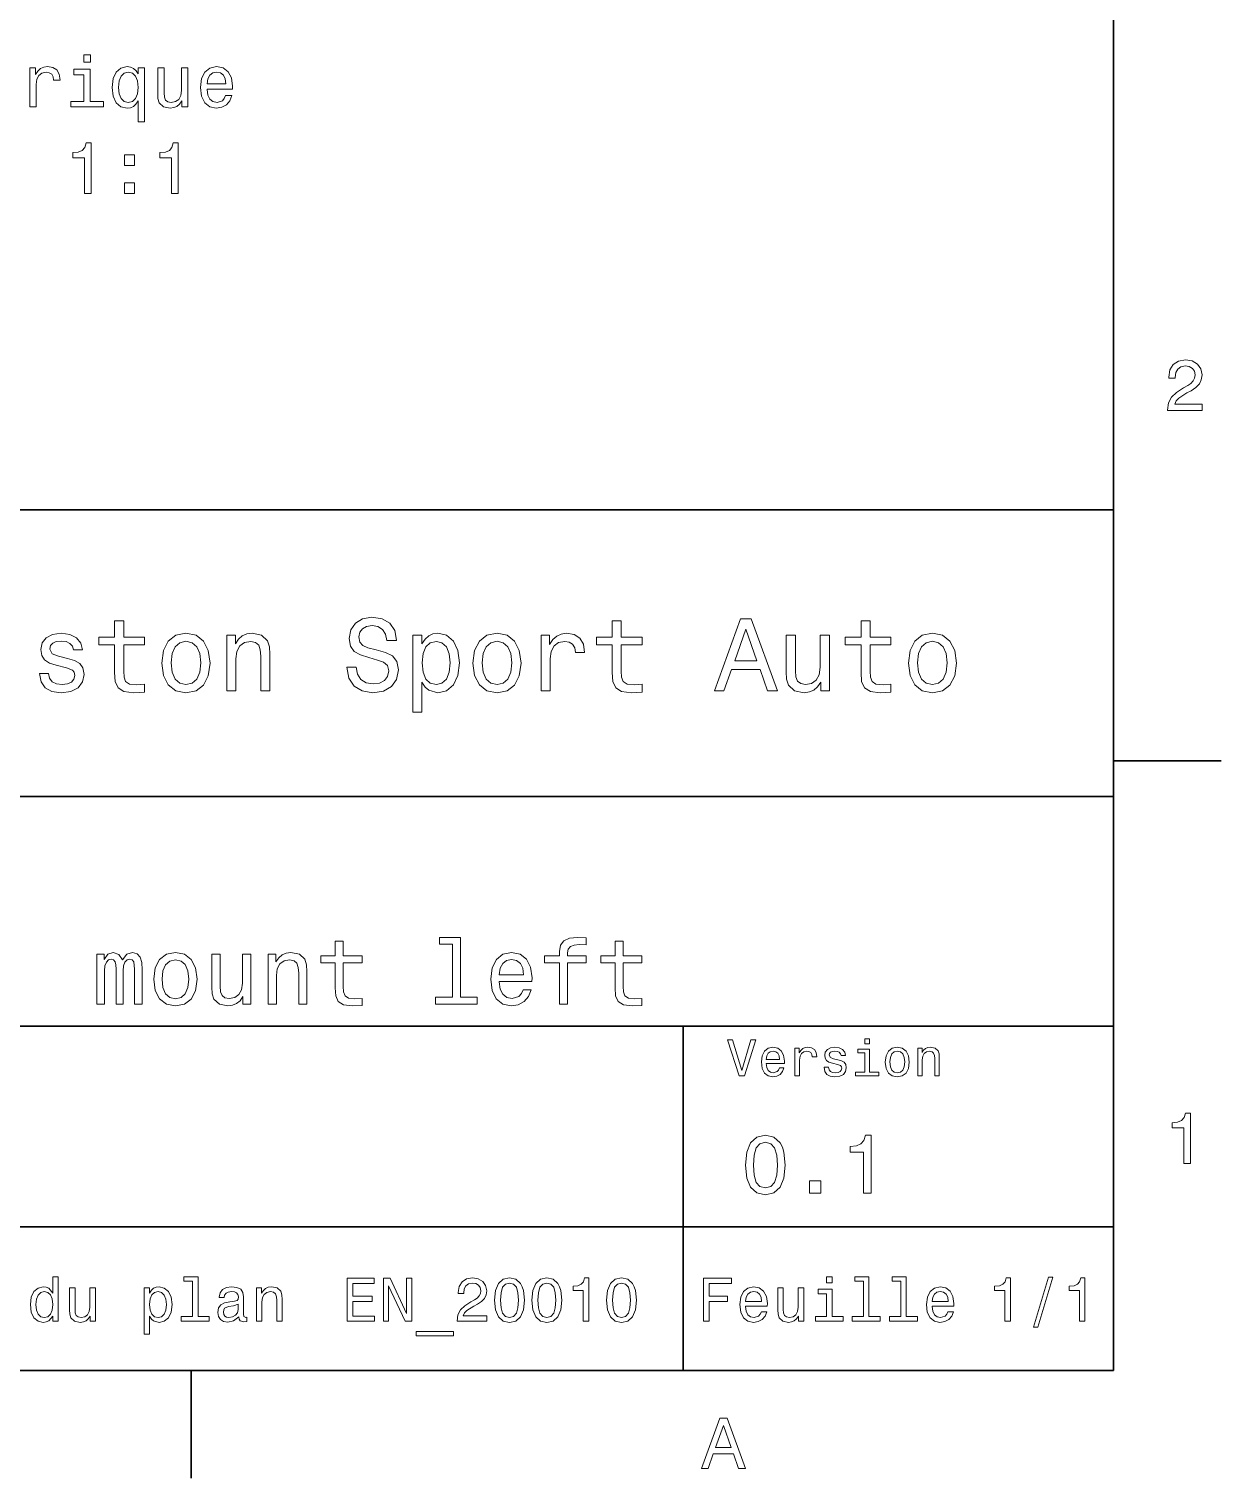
# Model space of a CAD drawing. Extents: x 0 to 297, y 0 to 210.
# Drawn here: x 211.4 to 294.5, y 2.5 to 103.5 of the extents above; entities that cross this region are included whole.
import ezdxf

# ---------------------------------------------------------------- set-up
doc = ezdxf.new("R2010")
doc.units = 0

msp = doc.modelspace()

# ---------------------------------------------------------------- linework, layer by layer
at = {"color": 7, "lineweight": 35}
for p, q in [((287, 10), (287, 200)), ((97, 70), (287, 70)), ((287, 70), (287, 10)), ((162, 50), (287, 50)), ((162, 34), (287, 34)), ((257, 10), (257, 34)), ((162, 20), (287, 20)), ((10, 10), (287, 10)), ((97, 10), (287, 10))]:
    msp.add_line(p, q, dxfattribs=at)
at = {"color": 7, "lineweight": 35, "ltscale": 0.1875}
for p, q in [((287, 52.5), (294.5, 52.5)), ((222.699997, 10), (222.699997, 2.5))]:
    msp.add_line(p, q, dxfattribs=at)
at = {"color": 7, "lineweight": 13}
for points in [[(215.674683, 101.705948), (215.205673, 101.705948), (215.205673, 101.201622), (215.674683, 101.201622)], [(211.433334, 98.084908), (211.877136, 98.084908), (211.877136, 99.633179), (211.922531, 100.006378), (212.058701, 100.273666), (212.280594, 100.435051), (212.578156, 100.490524), (212.800049, 100.455223), (212.966476, 100.354362), (213.067337, 100.182892), (213.102646, 99.950905), (213.551483, 99.950905), (213.490967, 100.359406), (213.324554, 100.651909), (213.047165, 100.828423), (212.66893, 100.888939), (212.411728, 100.848595), (212.189819, 100.747734), (211.993134, 100.576263), (211.836792, 100.344276), (211.836792, 100.793121), (211.433334, 100.793121)], [(215.659561, 98.458107), (215.659561, 100.702339), (214.519791, 100.702339), (214.519791, 100.324104), (215.215759, 100.324104), (215.215759, 98.458107), (214.307983, 98.458107), (214.307983, 98.084908), (216.577423, 98.084908), (216.577423, 98.458107)], [(219.00322, 100.374535), (218.846878, 100.601479), (218.670364, 100.762863), (218.463593, 100.853638), (218.226563, 100.888939), (217.797882, 100.788078), (217.465027, 100.505653), (217.248169, 100.051765), (217.172531, 99.441536), (217.248169, 98.826263), (217.465027, 98.372368), (217.797882, 98.084908), (218.226563, 97.98909), (218.463593, 98.019348), (218.665329, 98.10508), (218.841827, 98.261421), (219.00322, 98.498451), (219.00322, 97.035919), (219.447021, 97.035919), (219.447021, 100.793121), (219.00322, 100.793121)], [(217.626419, 99.441536), (217.671814, 99.890381), (217.813019, 100.218193), (218.024841, 100.419922), (218.302216, 100.490524), (218.594727, 100.419922), (218.81662, 100.223236), (218.947739, 99.895424), (218.998169, 99.441536), (218.947739, 98.982605), (218.81662, 98.654793), (218.594727, 98.453064), (218.302216, 98.387505), (218.024841, 98.453064), (217.813019, 98.654793), (217.671814, 98.987648)], [(222.462875, 100.793121), (222.019073, 100.793121), (222.019073, 99.229721), (221.968628, 98.866608), (221.822388, 98.604362), (221.595428, 98.442978), (221.297882, 98.392548), (221.060852, 98.432892), (220.909561, 98.553925), (220.823822, 98.760696), (220.80365, 99.053207), (220.80365, 100.793121), (220.359848, 100.793121), (220.359848, 99.012863), (220.374969, 98.654793), (220.470795, 98.357239), (220.763306, 98.084908), (221.23233, 97.98909), (221.484482, 98.024391), (221.701355, 98.115166), (221.887939, 98.271507), (222.039246, 98.498451), (222.039246, 98.084908), (222.462875, 98.084908)], [(223.799332, 99.31041), (225.574539, 99.31041), (225.57959, 99.517181), (225.498901, 100.097153), (225.276993, 100.530876), (224.923965, 100.793121), (224.454956, 100.888939), (223.996017, 100.788078), (223.64299, 100.505653), (223.416046, 100.046722), (223.335358, 99.441536), (223.410995, 98.82122), (223.637939, 98.367325), (223.985931, 98.084908), (224.439819, 97.98909), (224.833191, 98.054649), (225.15596, 98.22612), (225.39299, 98.498451), (225.52916, 98.861565), (225.090393, 98.861565), (224.999619, 98.659836), (224.8685, 98.508537), (224.4953, 98.387505), (224.207825, 98.442978), (223.990967, 98.619492), (223.849762, 98.906952), (223.799332, 99.29528)], [(223.799332, 99.683609), (223.854797, 100.031593), (223.990967, 100.288795), (224.197739, 100.445137), (224.470078, 100.50061), (224.737366, 100.445137), (224.944138, 100.288795), (225.070221, 100.031593), (225.115601, 99.683609)], [(215.256104, 92.038078), (215.715027, 92.038078), (215.715027, 95.563293), (215.372101, 95.563293), (215.281311, 95.255661), (215.099762, 95.048889), (214.822388, 94.927849), (214.439102, 94.887505), (214.439102, 94.529434), (215.256104, 94.529434)], [(221.328156, 92.038078), (221.787079, 92.038078), (221.787079, 95.563293), (221.444138, 95.563293), (221.353363, 95.255661), (221.171814, 95.048889), (220.894424, 94.927849), (220.511139, 94.887505), (220.511139, 94.529434), (221.328156, 94.529434)], [(218.034912, 93.99485), (218.730881, 93.99485), (218.730881, 94.746292), (218.034912, 94.746292)], [(218.034912, 92.038078), (218.730881, 92.038078), (218.730881, 92.78952), (218.034912, 92.78952)], [(290.76947, 76.916786), (293.175079, 76.916786), (293.175079, 77.350502), (291.273773, 77.350502), (291.3797, 77.587532), (291.561249, 77.784218), (292.121033, 78.142288), (292.418579, 78.293587), (292.751434, 78.510445), (292.988464, 78.762604), (293.124634, 79.060158), (293.175079, 79.398056), (293.089355, 79.821686), (292.852325, 80.154541), (292.489197, 80.366356), (292.020172, 80.442001), (291.536041, 80.35627), (291.167877, 80.119232), (290.930847, 79.740997), (290.850159, 79.241714), (290.850159, 79.171112), (291.309082, 79.171112), (291.309082, 79.211456), (291.354462, 79.554398), (291.490631, 79.806557), (291.707489, 79.967941), (291.994965, 80.023415), (292.287476, 79.972984), (292.504333, 79.846901), (292.645538, 79.650215), (292.695984, 79.403099), (292.660675, 79.171112), (292.56485, 78.974426), (292.403473, 78.802956), (292.181549, 78.651657), (291.884003, 78.490273), (291.389771, 78.177589), (291.041779, 77.844742), (290.835022, 77.441284), (290.76947, 76.931915)], [(217.353027, 60.579971), (217.353027, 58.64193), (217.396255, 58.015129), (217.597992, 57.582851), (218.001434, 57.330688), (218.685883, 57.244236), (219.43515, 57.280258), (219.43515, 57.827808), (218.887604, 57.78458), (218.390488, 57.842216), (218.123917, 58.022331), (218.008652, 58.324928), (217.98703, 58.75), (217.98703, 60.579971), (219.43515, 60.579971), (219.43515, 61.120316), (217.98703, 61.120316), (217.98703, 62.251438), (217.353027, 62.251438), (217.353027, 61.120316), (216.257935, 61.120316), (216.257935, 60.579971)], [(234.20462, 59.030979), (233.548996, 59.030979), (233.693085, 58.267288), (234.053314, 57.70533), (234.608078, 57.366714), (235.357361, 57.244236), (236.099426, 57.359509), (236.654175, 57.67651), (237.007202, 58.17363), (237.136902, 58.82925), (237.028824, 59.420029), (236.726227, 59.801872), (236.236313, 60.054031), (235.580704, 60.241352), (235.018738, 60.378242), (234.651306, 60.536743), (234.442368, 60.767288), (234.377533, 61.127522), (234.442368, 61.451729), (234.629684, 61.696686), (234.917877, 61.862389), (235.314133, 61.920029), (235.71759, 61.84798), (236.034592, 61.653458), (236.24353, 61.32925), (236.344391, 60.889767), (237, 60.889767), (237, 60.904179), (236.884735, 61.581409), (236.546112, 62.085732), (236.01297, 62.402737), (235.292511, 62.510807), (234.644104, 62.402737), (234.139771, 62.100143), (233.815567, 61.631844), (233.700287, 61.026657), (233.793961, 60.486309), (234.067734, 60.118874), (234.5, 59.873917), (235.09079, 59.6866), (235.674362, 59.520893), (236.113831, 59.362389), (236.380402, 59.131844), (236.47406, 58.757202), (236.387619, 58.375359), (236.164276, 58.087173), (235.825653, 57.907059), (235.386169, 57.849422), (234.896255, 57.928673), (234.521622, 58.159222), (234.283875, 58.533859)], [(252.05043, 60.579971), (252.05043, 58.64193), (252.093658, 58.015129), (252.29538, 57.582851), (252.698853, 57.330688), (253.383286, 57.244236), (254.132568, 57.280258), (254.132568, 57.827808), (253.585022, 57.78458), (253.087891, 57.842216), (252.82132, 58.022331), (252.706055, 58.324928), (252.684448, 58.75), (252.684448, 60.579971), (254.132568, 60.579971), (254.132568, 61.120316), (252.684448, 61.120316), (252.684448, 62.251438), (252.05043, 62.251438), (252.05043, 61.120316), (250.955322, 61.120316), (250.955322, 60.579971)], [(259.175781, 57.381123), (259.838623, 57.381123), (260.364563, 58.850864), (262.360229, 58.850864), (262.886169, 57.381123), (263.563416, 57.381123), (261.733429, 62.388329), (260.998566, 62.388329)], [(260.595093, 59.463257), (261.365997, 61.667866), (262.136902, 59.463257)], [(269.399109, 60.579971), (269.399109, 58.64193), (269.442352, 58.015129), (269.644073, 57.582851), (270.047546, 57.330688), (270.731995, 57.244236), (271.481262, 57.280258), (271.481262, 57.827808), (270.933716, 57.78458), (270.436584, 57.842216), (270.170013, 58.022331), (270.054749, 58.324928), (270.033142, 58.75), (270.033142, 60.579971), (271.481262, 60.579971), (271.481262, 61.120316), (270.033142, 61.120316), (270.033142, 62.251438), (269.399109, 62.251438), (269.399109, 61.120316), (268.304016, 61.120316), (268.304016, 60.579971)], [(214.060516, 59.636166), (213.44812, 59.780258), (212.994232, 59.945965), (212.842941, 60.28458), (212.886169, 60.522331), (213.03746, 60.695244), (213.282425, 60.803314), (213.635437, 60.846542), (213.97406, 60.803314), (214.240631, 60.67363), (214.413544, 60.479107), (214.485596, 60.219738), (215.105194, 60.219738), (215.105194, 60.23415), (214.997116, 60.70245), (214.701721, 61.069885), (214.240631, 61.30043), (213.635437, 61.386887), (213.023056, 61.30043), (212.57637, 61.062679), (212.29538, 60.709652), (212.208939, 60.262966), (212.273773, 59.830688), (212.475494, 59.528095), (212.806915, 59.311958), (213.289627, 59.16066), (213.995682, 58.987751), (214.427948, 58.807636), (214.543228, 58.663544), (214.586456, 58.447407), (214.521606, 58.180836), (214.348694, 57.979107), (214.067719, 57.849422), (213.693085, 57.806194), (213.296829, 57.849422), (213.008636, 58.000721), (212.814117, 58.245674), (212.734863, 58.584293), (212.122482, 58.584293), (212.223343, 58.007923), (212.518738, 57.590057), (212.98703, 57.337894), (213.635437, 57.244236), (214.312683, 57.337894), (214.809799, 57.590057), (215.112396, 57.993515), (215.220459, 58.519451), (215.141205, 58.973343), (214.917862, 59.283138), (214.55043, 59.484871)], [(220.65274, 59.311958), (220.768005, 58.432995), (221.099426, 57.78458), (221.625366, 57.381123), (222.331421, 57.244236), (223.030258, 57.381123), (223.556198, 57.777374), (223.887604, 58.425793), (224.010086, 59.311958), (223.887604, 60.190922), (223.556198, 60.846542), (223.030258, 61.242794), (222.331421, 61.386887), (221.625366, 61.242794), (221.099426, 60.839336), (220.768005, 60.190922)], [(221.301147, 59.319164), (221.365997, 59.967579), (221.567719, 60.435879), (221.891937, 60.72406), (222.331421, 60.824928), (222.763687, 60.72406), (223.087891, 60.443081), (223.289627, 59.967579), (223.361679, 59.319164), (223.289627, 58.663544), (223.087891, 58.188038), (222.763687, 57.899853), (222.331421, 57.806194), (221.891937, 57.899853), (221.567719, 58.188038), (221.365997, 58.663544)], [(225.177246, 57.381123), (225.811249, 57.381123), (225.811249, 59.614552), (225.876083, 60.12608), (226.085022, 60.500717), (226.409225, 60.731266), (226.841507, 60.817722), (227.187317, 60.745674), (227.403458, 60.551151), (227.511536, 60.226944), (227.547546, 59.794666), (227.547546, 57.381123), (228.181564, 57.381123), (228.181564, 59.924351), (228.15274, 60.435879), (228.023056, 60.86095), (227.597992, 61.25), (226.935165, 61.386887), (226.567719, 61.336452), (226.257935, 61.199566), (225.991364, 60.969017), (225.782425, 60.659222), (225.782425, 61.25), (225.177246, 61.25)], [(238.786743, 60.652016), (238.786743, 61.25), (238.15274, 61.25), (238.15274, 55.882565), (238.786743, 55.882565), (238.786743, 57.971901), (239.010101, 57.633286), (239.262253, 57.409943), (239.896271, 57.244236), (240.50145, 57.381123), (240.976959, 57.791786), (241.286743, 58.440201), (241.402023, 59.319164), (241.286743, 60.190922), (240.976959, 60.839336), (240.50145, 61.242794), (239.896271, 61.386887), (239.550446, 61.343658), (239.255051, 61.206772), (239.002899, 60.976223)], [(239.788193, 57.8134), (239.363129, 57.907059), (239.053314, 58.195244), (238.858795, 58.663544), (238.793945, 59.319164), (238.858795, 59.967579), (239.053314, 60.435879), (239.363129, 60.716858), (239.788193, 60.817722), (240.177246, 60.716858), (240.48703, 60.428673), (240.681564, 59.960373), (240.753601, 59.319164), (240.681564, 58.67075), (240.48703, 58.195244), (240.177246, 57.907059)], [(242.338623, 59.311958), (242.453888, 58.432995), (242.785309, 57.78458), (243.311249, 57.381123), (244.017303, 57.244236), (244.716141, 57.381123), (245.242081, 57.777374), (245.573486, 58.425793), (245.695969, 59.311958), (245.573486, 60.190922), (245.242081, 60.846542), (244.716141, 61.242794), (244.017303, 61.386887), (243.311249, 61.242794), (242.785309, 60.839336), (242.453888, 60.190922)], [(242.98703, 59.319164), (243.05188, 59.967579), (243.253601, 60.435879), (243.57782, 60.72406), (244.017303, 60.824928), (244.449585, 60.72406), (244.773773, 60.443081), (244.97551, 59.967579), (245.047546, 59.319164), (244.97551, 58.663544), (244.773773, 58.188038), (244.449585, 57.899853), (244.017303, 57.806194), (243.57782, 57.899853), (243.253601, 58.188038), (243.05188, 58.663544)], [(247.100861, 57.381123), (247.734863, 57.381123), (247.734863, 59.592937), (247.799713, 60.12608), (247.994232, 60.507923), (248.311249, 60.738472), (248.736313, 60.817722), (249.053314, 60.767288), (249.291077, 60.623199), (249.435165, 60.378242), (249.485596, 60.046829), (250.126801, 60.046829), (250.040344, 60.630402), (249.802597, 61.048271), (249.406342, 61.30043), (248.865997, 61.386887), (248.498566, 61.32925), (248.181549, 61.185158), (247.900574, 60.940201), (247.677246, 60.608788), (247.677246, 61.25), (247.100861, 61.25)], [(267.194519, 61.25), (266.560516, 61.25), (266.560516, 59.016571), (266.488464, 58.497837), (266.279541, 58.123196), (265.955322, 57.892651), (265.530243, 57.820602), (265.19165, 57.878242), (264.975494, 58.051151), (264.853027, 58.346542), (264.824219, 58.764408), (264.824219, 61.25), (264.190186, 61.25), (264.190186, 58.706772), (264.211792, 58.195244), (264.348694, 57.770172), (264.766571, 57.381123), (265.436584, 57.244236), (265.796814, 57.294666), (266.106628, 57.424351), (266.373199, 57.647694), (266.589325, 57.971901), (266.589325, 57.381123), (267.194519, 57.381123)], [(272.698853, 59.311958), (272.814117, 58.432995), (273.145508, 57.78458), (273.671448, 57.381123), (274.377502, 57.244236), (275.076355, 57.381123), (275.602295, 57.777374), (275.933716, 58.425793), (276.056183, 59.311958), (275.933716, 60.190922), (275.602295, 60.846542), (275.076355, 61.242794), (274.377502, 61.386887), (273.671448, 61.242794), (273.145508, 60.839336), (272.814117, 60.190922)], [(273.34726, 59.319164), (273.412109, 59.967579), (273.613831, 60.435879), (273.938019, 60.72406), (274.377502, 60.824928), (274.809784, 60.72406), (275.134003, 60.443081), (275.335724, 59.967579), (275.407776, 59.319164), (275.335724, 58.663544), (275.134003, 58.188038), (274.809784, 57.899853), (274.377502, 57.806194), (273.938019, 57.899853), (273.613831, 58.188038), (273.412109, 58.663544)], [(232.729828, 38.409222), (232.729828, 36.664986), (232.768723, 36.100864), (232.950287, 35.711815), (233.3134, 35.484871), (233.929382, 35.407059), (234.603745, 35.43948), (234.603745, 35.932274), (234.110947, 35.893372), (233.663544, 35.945244), (233.42363, 36.107349), (233.319885, 36.379681), (233.30043, 36.762245), (233.30043, 38.409222), (234.603745, 38.409222), (234.603745, 38.895531), (233.30043, 38.895531), (233.30043, 39.913544), (232.729828, 39.913544), (232.729828, 38.895531), (231.744232, 38.895531), (231.744232, 38.409222)], [(240.906342, 39.706051), (240.906342, 36.010086), (239.732697, 36.010086), (239.732697, 35.530258), (242.644089, 35.530258), (242.644089, 36.010086), (241.476944, 36.010086), (241.476944, 40.185879), (240.01152, 40.185879), (240.01152, 39.706051)], [(248.369598, 38.409222), (248.369598, 35.530258), (248.940186, 35.530258), (248.940186, 38.409222), (250.23703, 38.409222), (250.23703, 38.895531), (248.940186, 38.895531), (248.940186, 39.109509), (248.98558, 39.368874), (249.13472, 39.543945), (249.387604, 39.647694), (249.750717, 39.6866), (250.23703, 39.66066), (250.23703, 40.153458), (249.621033, 40.185879), (249.063385, 40.127522), (248.674347, 39.95245), (248.440918, 39.647694), (248.369598, 39.213257), (248.369598, 38.895531), (247.325638, 38.895531), (247.325638, 38.409222)], [(252.247116, 38.409222), (252.247116, 36.664986), (252.286011, 36.100864), (252.467575, 35.711815), (252.830688, 35.484871), (253.446686, 35.407059), (254.121033, 35.43948), (254.121033, 35.932274), (253.628235, 35.893372), (253.180832, 35.945244), (252.940918, 36.107349), (252.837173, 36.379681), (252.817719, 36.762245), (252.817719, 38.409222), (254.121033, 38.409222), (254.121033, 38.895531), (252.817719, 38.895531), (252.817719, 39.913544), (252.247116, 39.913544), (252.247116, 38.895531), (251.26152, 38.895531), (251.26152, 38.409222)], [(216.123917, 35.530258), (216.649139, 35.530258), (216.649139, 37.858067), (216.681549, 38.208214), (216.778809, 38.461094), (216.927948, 38.610229), (217.122482, 38.668587), (217.278091, 38.616714), (217.381836, 38.48703), (217.433716, 38.266571), (217.453171, 37.974781), (217.453171, 35.530258), (217.945969, 35.530258), (217.945969, 37.858067), (217.978378, 38.201729), (218.075653, 38.454609), (218.231262, 38.610229), (218.425797, 38.668587), (218.581406, 38.616714), (218.68515, 38.48703), (218.75, 37.974781), (218.75, 35.530258), (219.275208, 35.530258), (219.275208, 37.935879), (219.242798, 38.435158), (219.139038, 38.817722), (218.931549, 39.051151), (218.594376, 39.135445), (218.198853, 39.005764), (217.894089, 38.629681), (217.654175, 38.999279), (217.252167, 39.135445), (216.882568, 39.005764), (216.629684, 38.642651), (216.629684, 39.012245), (216.123917, 39.012245)], [(220.085724, 37.268009), (220.189484, 36.476944), (220.487747, 35.893372), (220.96109, 35.530258), (221.596542, 35.407059), (222.225494, 35.530258), (222.698853, 35.886887), (222.997116, 36.470459), (223.107346, 37.268009), (222.997116, 38.059078), (222.698853, 38.649136), (222.225494, 39.005764), (221.596542, 39.135445), (220.96109, 39.005764), (220.487747, 38.642651), (220.189484, 38.059078)], [(220.669312, 37.274494), (220.727661, 37.858067), (220.909225, 38.279537), (221.201004, 38.538902), (221.596542, 38.629681), (221.985596, 38.538902), (222.277374, 38.286022), (222.458923, 37.858067), (222.523773, 37.274494), (222.458923, 36.684437), (222.277374, 36.256481), (221.985596, 35.997116), (221.596542, 35.912823), (221.201004, 35.997116), (220.909225, 36.256481), (220.727661, 36.684437)], [(226.842224, 39.012245), (226.271606, 39.012245), (226.271606, 37.002159), (226.206772, 36.535301), (226.018723, 36.198124), (225.726944, 35.990631), (225.344376, 35.925793), (225.039627, 35.977665), (224.845093, 36.133286), (224.734863, 36.399136), (224.708923, 36.775215), (224.708923, 39.012245), (224.138321, 39.012245), (224.138321, 36.723343), (224.157776, 36.262966), (224.280975, 35.880402), (224.657059, 35.530258), (225.260086, 35.407059), (225.58429, 35.45245), (225.863113, 35.569164), (226.103027, 35.770172), (226.297546, 36.061958), (226.297546, 35.530258), (226.842224, 35.530258)], [(228.061234, 35.530258), (228.631836, 35.530258), (228.631836, 37.540344), (228.690201, 38.000721), (228.878235, 38.337894), (229.170029, 38.545387), (229.559082, 38.623199), (229.870316, 38.558357), (230.064835, 38.383286), (230.162094, 38.091499), (230.194519, 37.70245), (230.194519, 35.530258), (230.765121, 35.530258), (230.765121, 37.819164), (230.739197, 38.279537), (230.622467, 38.662102), (230.239914, 39.012245), (229.643372, 39.135445), (229.312683, 39.090057), (229.033859, 38.966858), (228.793945, 38.759365), (228.605896, 38.480545), (228.605896, 39.012245), (228.061234, 39.012245)], [(244.174347, 37.105907), (246.456757, 37.105907), (246.463257, 37.371758), (246.359497, 38.117435), (246.074203, 38.675072), (245.620316, 39.012245), (245.017288, 39.135445), (244.427231, 39.005764), (243.973328, 38.642651), (243.681549, 38.052593), (243.577805, 37.274494), (243.675064, 36.476944), (243.966858, 35.893372), (244.414261, 35.530258), (244.997833, 35.407059), (245.503601, 35.491352), (245.918579, 35.711815), (246.223328, 36.061958), (246.398407, 36.528816), (245.83429, 36.528816), (245.717575, 36.269451), (245.548981, 36.074928), (245.069153, 35.919308), (244.699554, 35.990631), (244.420746, 36.217579), (244.239182, 36.587173), (244.174347, 37.086452)], [(244.174347, 37.585735), (244.245667, 38.033138), (244.420746, 38.363831), (244.686584, 38.564842), (245.036743, 38.636166), (245.380402, 38.564842), (245.64624, 38.363831), (245.80835, 38.033138), (245.866699, 37.585735)], [(261.71109, 33.03458), (261.08429, 30.905619), (260.439484, 33.03458), (260.09726, 33.03458), (260.904175, 30.530979), (261.264404, 30.530979), (262.053314, 33.03458)], [(262.784576, 31.40634), (264.052582, 31.40634), (264.056183, 31.554033), (263.998566, 31.9683), (263.840057, 32.278099), (263.587891, 32.465416), (263.252869, 32.533859), (262.925079, 32.461815), (262.672913, 32.260086), (262.510803, 31.932276), (262.453156, 31.5), (262.507202, 31.056915), (262.669312, 30.732708), (262.917877, 30.530979), (263.242065, 30.462536), (263.523041, 30.509365), (263.753601, 30.631844), (263.922913, 30.826368), (264.020172, 31.085733), (263.706787, 31.085733), (263.641937, 30.941643), (263.548279, 30.833572), (263.281708, 30.747118), (263.076355, 30.786743), (262.921478, 30.912823), (262.820618, 31.118155), (262.784576, 31.395533)], [(264.794678, 30.530979), (265.111664, 30.530979), (265.111664, 31.636887), (265.144104, 31.903458), (265.241364, 32.094379), (265.399841, 32.209652), (265.612396, 32.249279), (265.770905, 32.224064), (265.889771, 32.152016), (265.961823, 32.029537), (265.98703, 31.863832), (266.307648, 31.863832), (266.264404, 32.155621), (266.145538, 32.364552), (265.947418, 32.490635), (265.677246, 32.533859), (265.49353, 32.505043), (265.335022, 32.432995), (265.194519, 32.310516), (265.082855, 32.144814), (265.082855, 32.465416), (264.794678, 32.465416)], [(267.791779, 31.658501), (267.485596, 31.730547), (267.258636, 31.8134), (267.182983, 31.982708), (267.20462, 32.101585), (267.280273, 32.188038), (267.40274, 32.242073), (267.579254, 32.263687), (267.748566, 32.242073), (267.881836, 32.177231), (267.968292, 32.079971), (268.004333, 31.950287), (268.314117, 31.950287), (268.314117, 31.957493), (268.260101, 32.191643), (268.112396, 32.375359), (267.881836, 32.490635), (267.579254, 32.533859), (267.273041, 32.490635), (267.049713, 32.371758), (266.90921, 32.195244), (266.865997, 31.971901), (266.898407, 31.755764), (266.999268, 31.604465), (267.164978, 31.496397), (267.406342, 31.420748), (267.759369, 31.334293), (267.975494, 31.244236), (268.033142, 31.17219), (268.054749, 31.064121), (268.022339, 30.930836), (267.935883, 30.829971), (267.79538, 30.765129), (267.608063, 30.743515), (267.409943, 30.765129), (267.265839, 30.840778), (267.168579, 30.963255), (267.128967, 31.132565), (266.822754, 31.132565), (266.873199, 30.844379), (267.020905, 30.635447), (267.255035, 30.509365), (267.579254, 30.462536), (267.917877, 30.509365), (268.166412, 30.635447), (268.317719, 30.837175), (268.371765, 31.100143), (268.332123, 31.327089), (268.220459, 31.481987), (268.036743, 31.582851)], [(269.981995, 30.79755), (269.981995, 32.400574), (269.167877, 32.400574), (269.167877, 32.130402), (269.664978, 32.130402), (269.664978, 30.79755), (269.016571, 30.79755), (269.016571, 30.530979), (270.637604, 30.530979), (270.637604, 30.79755)], [(269.992798, 33.117435), (269.657776, 33.117435), (269.657776, 32.757202), (269.992798, 32.757202)], [(271.087891, 31.496397), (271.145538, 31.056915), (271.311249, 30.732708), (271.574219, 30.530979), (271.927246, 30.462536), (272.276672, 30.530979), (272.539612, 30.729107), (272.705322, 31.053314), (272.766571, 31.496397), (272.705322, 31.935879), (272.539612, 32.263687), (272.276672, 32.461815), (271.927246, 32.533859), (271.574219, 32.461815), (271.311249, 32.260086), (271.145538, 31.935879)], [(273.350159, 30.530979), (273.667145, 30.530979), (273.667145, 31.647694), (273.699554, 31.903458), (273.804047, 32.090778), (273.966125, 32.206051), (274.182281, 32.249279), (274.355194, 32.213257), (274.463257, 32.115993), (274.517303, 31.95389), (274.535309, 31.737751), (274.535309, 30.530979), (274.852295, 30.530979), (274.852295, 31.802593), (274.837891, 32.058357), (274.773041, 32.270893), (274.560516, 32.465416), (274.229095, 32.533859), (274.04538, 32.508644), (273.890503, 32.440201), (273.757202, 32.324928), (273.65274, 32.170029), (273.65274, 32.465416), (273.350159, 32.465416)], [(262.784576, 31.672911), (262.824219, 31.921469), (262.921478, 32.105186), (263.069153, 32.216858), (263.263702, 32.256485), (263.45462, 32.216858), (263.602295, 32.105186), (263.692352, 31.921469), (263.724792, 31.672911)], [(271.412109, 31.5), (271.444519, 31.824207), (271.54538, 32.058357), (271.707489, 32.20245), (271.927246, 32.25288), (272.143372, 32.20245), (272.305481, 32.061958), (272.406342, 31.824207), (272.442352, 31.5), (272.406342, 31.17219), (272.305481, 30.934437), (272.143372, 30.790344), (271.927246, 30.743515), (271.707489, 30.790344), (271.54538, 30.934437), (271.444519, 31.17219)], [(291.909241, 24.416786), (292.368164, 24.416786), (292.368164, 27.942001), (292.025208, 27.942001), (291.934448, 27.634365), (291.752899, 27.427593), (291.475525, 27.306557), (291.092224, 27.266211), (291.092224, 26.90814), (291.909241, 26.90814)], [(261.345825, 24.314121), (261.432281, 23.409224), (261.703156, 22.763689), (262.135437, 22.371759), (262.734863, 22.244957), (263.328522, 22.371759), (263.760803, 22.763689), (264.02594, 23.409224), (264.118164, 24.314121), (264.02594, 25.213257), (263.916412, 25.570606), (263.760803, 25.864553), (263.328522, 26.256485), (262.734863, 26.38905), (262.135437, 26.256485), (261.703156, 25.858791), (261.432281, 25.213257)], [(269.570618, 22.360231), (270.095093, 22.360231), (270.095093, 26.38905), (269.703156, 26.38905), (269.599426, 26.037464), (269.391937, 25.801153), (269.074921, 25.662825), (268.636902, 25.616714), (268.636902, 25.207493), (269.570618, 25.207493)], [(261.899139, 24.314121), (261.945251, 25.011528), (262.089325, 25.51297), (262.348694, 25.806917), (262.734863, 25.910664), (263.115265, 25.806917), (263.374634, 25.51297), (263.518738, 25.011528), (263.56485, 24.314121), (263.518738, 23.610952), (263.374634, 23.10951), (263.115265, 22.815563), (262.734863, 22.717581), (262.348694, 22.815563), (262.089325, 23.10951), (261.945251, 23.610952)], [(265.806915, 22.360231), (266.602295, 22.360231), (266.602295, 23.219021), (265.806915, 23.219021)], [(213.048996, 13.787464), (213.048996, 13.428675), (213.429398, 13.428675), (213.429398, 16.532421), (213.053314, 16.532421), (213.053314, 15.395534), (212.763687, 15.724064), (212.586456, 15.801874), (212.383286, 15.832133), (212.015854, 15.745678), (211.730545, 15.503603), (211.544662, 15.114553), (211.479828, 14.591499), (211.544662, 14.068444), (211.730545, 13.675073), (212.015854, 13.428675), (212.383286, 13.346542), (212.586456, 13.376801), (212.768005, 13.454611)], [(222.788193, 16.212536), (222.788193, 13.748559), (222.005768, 13.748559), (222.005768, 13.428675), (223.946686, 13.428675), (223.946686, 13.748559), (223.168594, 13.748559), (223.168594, 16.532421), (222.19165, 16.532421), (222.19165, 16.212536)], [(233.574921, 13.428675), (235.476944, 13.428675), (235.476944, 13.791787), (233.97261, 13.791787), (233.97261, 14.807637), (235.312668, 14.807637), (235.312668, 15.166427), (233.97261, 15.166427), (233.97261, 16.065563), (235.442352, 16.065563), (235.442352, 16.428675), (233.574921, 16.428675)], [(236.099411, 13.428675), (236.458206, 13.428675), (236.458206, 15.888329), (237.608063, 13.428675), (238.070602, 13.428675), (238.070602, 16.428675), (237.707489, 16.428675), (237.707489, 13.969021), (236.570602, 16.428675), (236.099411, 16.428675)], [(241.234863, 13.428675), (243.296829, 13.428675), (243.296829, 13.800432), (241.667145, 13.800432), (241.757919, 14.003603), (241.913544, 14.172191), (242.393372, 14.479107), (242.648407, 14.60879), (242.933716, 14.794669), (243.136887, 15.010807), (243.253601, 15.26585), (243.296829, 15.555476), (243.223343, 15.918589), (243.020172, 16.203892), (242.708923, 16.385447), (242.306915, 16.450289), (241.891922, 16.376802), (241.576355, 16.173632), (241.373199, 15.849424), (241.304031, 15.421471), (241.304031, 15.360951), (241.697403, 15.360951), (241.697403, 15.395534), (241.736298, 15.689482), (241.853027, 15.905621), (242.038895, 16.043949), (242.285294, 16.091499), (242.536011, 16.048271), (242.721893, 15.940203), (242.842926, 15.771614), (242.886154, 15.559799), (242.855896, 15.360951), (242.773773, 15.192364), (242.635437, 15.045389), (242.445236, 14.915707), (242.190201, 14.777378), (241.766571, 14.509366), (241.468292, 14.224064), (241.291061, 13.878242), (241.234863, 13.441643)], [(243.850143, 14.894093), (243.914978, 14.215418), (244.118149, 13.731268), (244.442352, 13.43732), (244.891922, 13.342219), (245.337173, 13.43732), (245.661377, 13.731268), (245.860229, 14.215418), (245.929382, 14.894093), (245.860229, 15.568444), (245.778091, 15.836456), (245.661377, 16.056917), (245.337173, 16.350864), (244.891922, 16.450289), (244.442352, 16.350864), (244.118149, 16.052593), (243.914978, 15.568444)], [(246.452438, 14.894093), (246.517288, 14.215418), (246.720459, 13.731268), (247.044662, 13.43732), (247.494232, 13.342219), (247.939468, 13.43732), (248.263687, 13.731268), (248.462524, 14.215418), (248.531693, 14.894093), (248.462524, 15.568444), (248.380402, 15.836456), (248.263687, 16.056917), (247.939468, 16.350864), (247.494232, 16.450289), (247.044662, 16.350864), (246.720459, 16.052593), (246.517288, 15.568444)], [(250.018723, 13.428675), (250.412094, 13.428675), (250.412094, 16.450289), (250.118149, 16.450289), (250.040344, 16.1866), (249.88472, 16.009367), (249.646973, 15.905621), (249.318436, 15.871038), (249.318436, 15.564121), (250.018723, 15.564121)], [(251.657059, 14.894093), (251.721893, 14.215418), (251.925064, 13.731268), (252.249268, 13.43732), (252.698837, 13.342219), (253.144089, 13.43732), (253.468292, 13.731268), (253.667145, 14.215418), (253.736298, 14.894093), (253.667145, 15.568444), (253.585007, 15.836456), (253.468292, 16.056917), (253.144089, 16.350864), (252.698837, 16.450289), (252.249268, 16.350864), (251.925064, 16.052593), (251.721893, 15.568444)], [(258.414978, 13.428675), (258.817017, 13.428675), (258.817017, 14.807637), (260.079254, 14.807637), (260.079254, 15.166427), (258.817017, 15.166427), (258.817017, 16.065563), (260.368866, 16.065563), (260.368866, 16.428675), (258.414978, 16.428675)], [(267.389038, 16.532421), (266.98703, 16.532421), (266.98703, 16.100145), (267.389038, 16.100145)], [(269.572052, 16.212536), (269.572052, 13.748559), (268.789612, 13.748559), (268.789612, 13.428675), (270.73056, 13.428675), (270.73056, 13.748559), (269.952454, 13.748559), (269.952454, 16.532421), (268.975494, 16.532421), (268.975494, 16.212536)], [(272.174347, 16.212536), (272.174347, 13.748559), (271.391937, 13.748559), (271.391937, 13.428675), (273.332855, 13.428675), (273.332855, 13.748559), (272.554749, 13.748559), (272.554749, 16.532421), (271.57782, 16.532421), (271.57782, 16.212536)], [(279.416443, 13.428675), (279.809814, 13.428675), (279.809814, 16.450289), (279.515839, 16.450289), (279.438049, 16.1866), (279.28241, 16.009367), (279.044678, 15.905621), (278.716125, 15.871038), (278.716125, 15.564121), (279.416443, 15.564121)], [(281.42218, 13.026657), (281.720459, 13.026657), (282.766571, 16.510807), (282.463989, 16.510807)], [(284.621033, 13.428675), (285.014404, 13.428675), (285.014404, 16.450289), (284.720459, 16.450289), (284.642639, 16.1866), (284.48703, 16.009367), (284.249268, 15.905621), (283.920746, 15.871038), (283.920746, 15.564121), (284.621033, 15.564121)], [(212.44812, 15.490635), (212.698853, 15.430116), (212.889053, 15.261528), (213.001434, 14.980548), (213.044678, 14.591499), (213.001434, 14.198127), (212.889053, 13.917148), (212.698853, 13.744237), (212.44812, 13.688041), (212.210373, 13.744237), (212.028824, 13.917148), (211.907776, 14.20245), (211.868881, 14.591499), (211.907776, 14.976225), (212.028824, 15.257205), (212.210373, 15.430116)], [(216.014404, 15.75), (215.634003, 15.75), (215.634003, 14.409943), (215.590775, 14.098703), (215.465424, 13.873919), (215.270889, 13.735591), (215.015854, 13.692364), (214.812683, 13.726946), (214.682999, 13.830692), (214.609512, 14.007925), (214.592224, 14.258646), (214.592224, 15.75), (214.211823, 15.75), (214.211823, 14.224064), (214.224792, 13.917148), (214.306915, 13.662104), (214.557632, 13.428675), (214.959656, 13.346542), (215.175797, 13.376801), (215.361679, 13.454611), (215.521622, 13.588617), (215.651306, 13.783141), (215.651306, 13.428675), (216.014404, 13.428675)], [(219.788193, 15.391211), (219.788193, 15.75), (219.407776, 15.75), (219.407776, 12.529539), (219.788193, 12.529539), (219.788193, 13.783141), (219.922195, 13.579971), (220.073486, 13.445966), (220.453888, 13.346542), (220.817001, 13.428675), (221.10231, 13.675073), (221.288193, 14.064121), (221.357346, 14.591499), (221.288193, 15.114553), (221.10231, 15.503603), (220.817001, 15.745678), (220.453888, 15.832133), (220.246399, 15.806196), (220.069168, 15.724064), (219.917877, 15.585735)], [(220.389053, 13.688041), (220.134003, 13.744237), (219.948135, 13.917148), (219.831421, 14.198127), (219.792511, 14.591499), (219.831421, 14.980548), (219.948135, 15.261528), (220.134003, 15.430116), (220.389053, 15.490635), (220.622482, 15.430116), (220.808365, 15.257205), (220.925079, 14.976225), (220.968307, 14.591499), (220.925079, 14.20245), (220.808365, 13.917148), (220.622482, 13.744237)], [(226.01297, 13.731268), (226.01297, 13.7183), (226.034592, 13.571326), (226.099426, 13.46758), (226.371765, 13.385448), (226.583588, 13.42003), (226.583588, 13.713977), (226.492798, 13.701009), (226.371765, 13.757205), (226.350159, 13.930116), (226.350159, 15.131845), (226.298279, 15.438761), (226.146973, 15.6549), (225.883286, 15.784582), (225.511536, 15.832133), (225.148422, 15.78026), (224.880402, 15.633286), (224.711823, 15.404179), (224.655624, 15.101585), (224.655624, 15.075649), (224.997131, 15.075649), (225.027374, 15.257205), (225.122482, 15.386889), (225.278107, 15.464698), (225.498566, 15.494957), (225.710388, 15.473343), (225.861679, 15.408502), (225.952454, 15.29611), (225.982712, 15.140491), (225.965424, 14.958934), (225.896255, 14.868156), (225.723343, 14.824928), (225.399139, 14.790346), (225.027374, 14.712537), (224.763687, 14.574208), (224.608078, 14.358069), (224.560516, 14.038185), (224.60376, 13.752882), (224.737762, 13.541066), (224.953888, 13.407061), (225.252167, 13.35951), (225.654175, 13.450289)], [(227.236313, 13.428675), (227.616714, 13.428675), (227.616714, 14.768732), (227.655624, 15.075649), (227.780975, 15.300432), (227.97551, 15.438761), (228.234879, 15.490635), (228.442368, 15.447407), (228.572052, 15.330692), (228.636887, 15.136168), (228.658508, 14.876801), (228.658508, 13.428675), (229.03891, 13.428675), (229.03891, 14.954612), (229.021622, 15.261528), (228.943817, 15.516571), (228.688766, 15.75), (228.291077, 15.832133), (228.070618, 15.801874), (227.884735, 15.719741), (227.724792, 15.581412), (227.599426, 15.395534), (227.599426, 15.75), (227.236313, 15.75)], [(244.265121, 14.894093), (244.299713, 15.417148), (244.407776, 15.793228), (244.602295, 16.013689), (244.891922, 16.091499), (245.177231, 16.013689), (245.37175, 15.793228), (245.479828, 15.417148), (245.514404, 14.894093), (245.479828, 14.366715), (245.37175, 13.990634), (245.177231, 13.770173), (244.891922, 13.696686), (244.602295, 13.770173), (244.407776, 13.990634), (244.299713, 14.366715)], [(246.867432, 14.894093), (246.902008, 15.417148), (247.010086, 15.793228), (247.204605, 16.013689), (247.494232, 16.091499), (247.779526, 16.013689), (247.97406, 15.793228), (248.082123, 15.417148), (248.116714, 14.894093), (248.082123, 14.366715), (247.97406, 13.990634), (247.779526, 13.770173), (247.494232, 13.696686), (247.204605, 13.770173), (247.010086, 13.990634), (246.902008, 14.366715)], [(252.072037, 14.894093), (252.106628, 15.417148), (252.214691, 15.793228), (252.40921, 16.013689), (252.698837, 16.091499), (252.984146, 16.013689), (253.178665, 15.793228), (253.286743, 15.417148), (253.32132, 14.894093), (253.286743, 14.366715), (253.178665, 13.990634), (252.984146, 13.770173), (252.698837, 13.696686), (252.40921, 13.770173), (252.214691, 13.990634), (252.106628, 14.366715)], [(261.341492, 14.479107), (262.863098, 14.479107), (262.867432, 14.656341), (262.798279, 15.153459), (262.608063, 15.525217), (262.305481, 15.75), (261.903473, 15.832133), (261.510101, 15.745678), (261.207489, 15.503603), (261.01297, 15.110231), (260.943817, 14.591499), (261.008636, 14.059798), (261.203156, 13.67075), (261.501434, 13.428675), (261.890503, 13.346542), (262.227661, 13.402739), (262.504333, 13.549712), (262.707489, 13.783141), (262.824219, 14.09438), (262.44812, 14.09438), (262.370331, 13.92147), (262.257935, 13.791787), (261.938049, 13.688041), (261.69165, 13.735591), (261.505768, 13.886888), (261.384735, 14.133286), (261.341492, 14.466139)], [(261.341492, 14.798992), (261.389038, 15.097262), (261.505768, 15.317724), (261.682983, 15.45173), (261.916412, 15.49928), (262.145538, 15.45173), (262.322754, 15.317724), (262.430847, 15.097262), (262.469727, 14.798992)], [(265.400574, 15.75), (265.020172, 15.75), (265.020172, 14.409943), (264.976959, 14.098703), (264.851593, 13.873919), (264.657074, 13.735591), (264.402008, 13.692364), (264.198853, 13.726946), (264.069153, 13.830692), (263.995667, 14.007925), (263.978394, 14.258646), (263.978394, 15.75), (263.597992, 15.75), (263.597992, 14.224064), (263.610962, 13.917148), (263.693085, 13.662104), (263.943817, 13.428675), (264.345825, 13.346542), (264.561951, 13.376801), (264.747833, 13.454611), (264.907776, 13.588617), (265.037476, 13.783141), (265.037476, 13.428675), (265.400574, 13.428675)], [(267.376068, 13.748559), (267.376068, 15.672191), (266.399139, 15.672191), (266.399139, 15.347983), (266.995667, 15.347983), (266.995667, 13.748559), (266.21759, 13.748559), (266.21759, 13.428675), (268.162811, 13.428675), (268.162811, 13.748559)], [(274.353027, 14.479107), (275.874634, 14.479107), (275.878967, 14.656341), (275.809814, 15.153459), (275.619598, 15.525217), (275.317017, 15.75), (274.914978, 15.832133), (274.521606, 15.745678), (274.219025, 15.503603), (274.024506, 15.110231), (273.955322, 14.591499), (274.020172, 14.059798), (274.214691, 13.67075), (274.51297, 13.428675), (274.902008, 13.346542), (275.239197, 13.402739), (275.515839, 13.549712), (275.719025, 13.783141), (275.835724, 14.09438), (275.459656, 14.09438), (275.381836, 13.92147), (275.26944, 13.791787), (274.949554, 13.688041), (274.703186, 13.735591), (274.517303, 13.886888), (274.39624, 14.133286), (274.353027, 14.466139)], [(274.353027, 14.798992), (274.400574, 15.097262), (274.517303, 15.317724), (274.694519, 15.45173), (274.927948, 15.49928), (275.157074, 15.45173), (275.33429, 15.317724), (275.442352, 15.097262), (275.481262, 14.798992)], [(225.969742, 14.241355), (225.917877, 14.016571), (225.779541, 13.84366), (225.572052, 13.731268), (225.317017, 13.692364), (225.15274, 13.713977), (225.036026, 13.783141), (224.96254, 13.904179), (224.940933, 14.072767), (224.958221, 14.224064), (225.027374, 14.332133), (225.304047, 14.453171), (225.654175, 14.505044), (225.969742, 14.60879)], [(238.386154, 12.711096), (238.386154, 12.408502), (240.988464, 12.408502), (240.988464, 12.711096)], [(258.266846, 3.166787), (258.730835, 3.166787), (259.098999, 4.195605), (260.495972, 4.195605), (260.864105, 3.166787), (261.338165, 3.166787), (260.05719, 6.67183), (259.542786, 6.67183)], [(259.260376, 4.624279), (259.799988, 6.167507), (260.33963, 4.624279)]]:
    msp.add_lwpolyline(points, close=True, dxfattribs=at)

doc.saveas('drawing.dxf')
